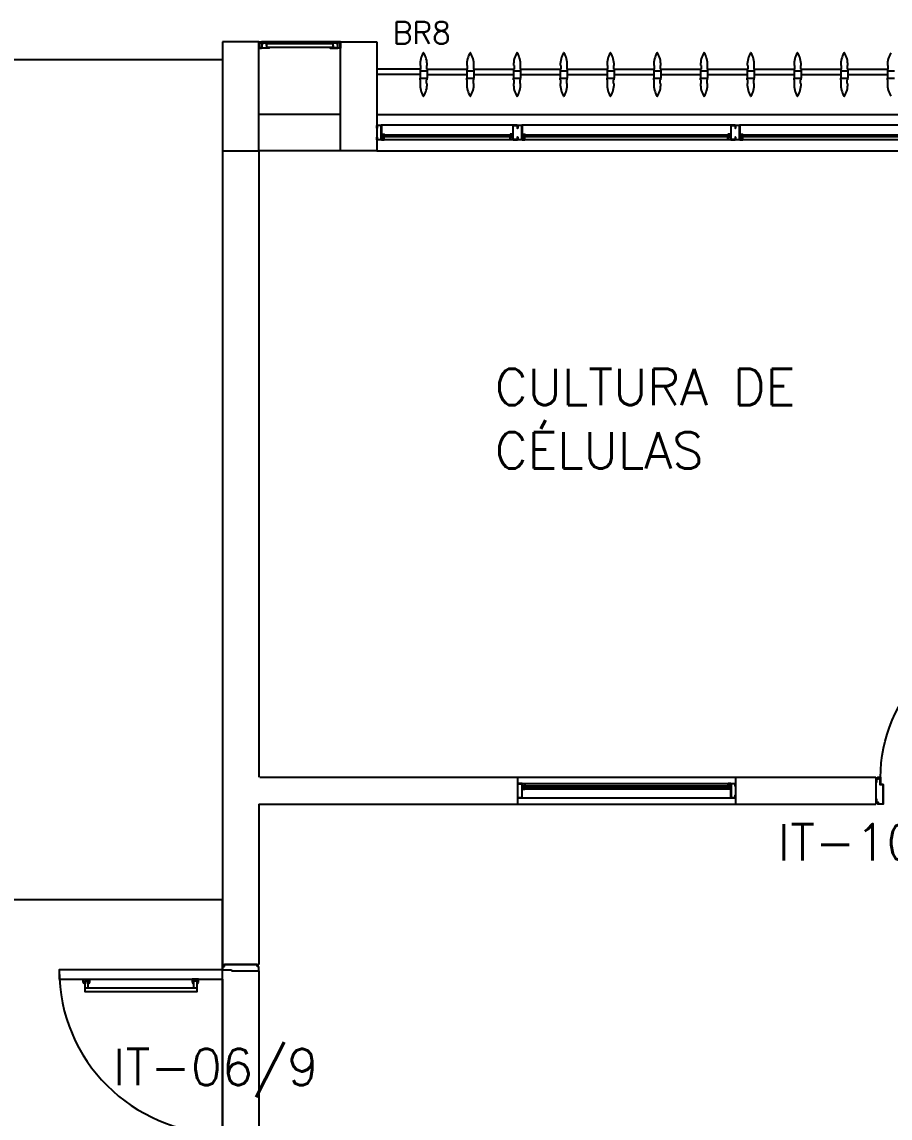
# Model space of a CAD drawing. Header units: millimetres. Extents: x 2686 to 2939, y 1294 to 1441.
# Drawn here: x 2693.17 to 2697.95, y 1432.65 to 1438.68 of the extents above; entities that cross this region are included whole.
import ezdxf

# ---------------------------------------------------------------- set-up
doc = ezdxf.new("R2010")
doc.units = ezdxf.units.MM
doc.linetypes.add('DASHED2', pattern=[0.375, 0.25, -0.125])
for name, color, linetype in [('ar-alambrado', 2, 'Continuous'), ('AR-ALV', 2, 'Continuous'), ('AR-BRISES', 1, 'Continuous'), ('AR-ESCADA', 2, 'Continuous'), ('AR-ESQ', 1, 'Continuous'), ('AR-ESTC', 3, 'Continuous'), ('AR-PEITORIL', 1, 'Continuous'), ('AR-PF-maçaneta', 1, 'Continuous'), ('AR-PF-mov', 1, 'Continuous'), ('AR-PF-pm1', 2, 'Continuous'), ('AR-PF-soleira', 1, 'Continuous'), ('AR-PISO', 1, 'Continuous'), ('AR-PORTA', 1, 'Continuous'), ('BR-PAINEL', 1, 'Continuous'), ('BR-SUPORTE', 1, 'Continuous'), ('BR-TEXTO', 2, 'Continuous'), ('DT-ESQ-BAGUETE-C', 1, 'Continuous'), ('DT-ESQ-BAGUETE-V', 1, 'Continuous'), ('DT-ESQ-CHAPA DOBRADA-V', 1, 'Continuous'), ('DT-ESQ-MARCO-V', 1, 'Continuous'), ('DT-ESQ-PERFIL CADEIRA-C', 2, 'Continuous'), ('DT-ESQ-PERFIL CADEIRA-V', 2, 'Continuous'), ('DT-ESQ-PERFIL U-C', 2, 'Continuous'), ('DT-ESQ-VENEZIANA-C', 1, 'Continuous'), ('DT-ESQ-VENEZIANA-V', 1, 'Continuous'), ('DT-ESQ-VIDRO-C', 2, 'Continuous'), ('DT-TXTMOD', 1, 'Continuous'), ('ENDEREÇO', 2, 'Continuous'), ('maçaneta', 1, 'Continuous'), ('mov', 1, 'Continuous'), ('PM-PERFIL U-C', 2, 'Continuous'), ('PM-VIDRO', 2, 'Continuous'), ('pm1', 2, 'Continuous'), ('pm2', 2, 'Continuous'), ('TEXTO', 2, 'Continuous')]:
    doc.layers.add(name, color=color, linetype=linetype)
doc.styles.add('S10', font='simplex.shx', dxfattribs={"height": 0.1})
doc.styles.add('S12', font='simplex.shx', dxfattribs={"width": 1.1, "height": 0.12})
doc.styles.add('UNB-100', font='simplex.shx', dxfattribs={"height": 0.2})
doc.styles.add('UNB1-100', font='simplex.shx', dxfattribs={"height": 0.2})

# ---------------------------------------------------------------- blocks, each defined once
blk = doc.blocks.new('EF16-P')
at = {"layer": 'DT-ESQ-BAGUETE-C', "ltscale": 0.1}
for points in [[(3.136, -0.075), (3.1495, -0.075), (3.1495, -0.0735), (3.136, -0.0735), (3.136, -0.0615), (3.1495, -0.0615), (3.1495, -0.06), (3.136, -0.06, 0.414214), (3.1345, -0.0615), (3.1345, -0.0735, 0.414214)], [(3.214, -0.075), (3.2005, -0.075), (3.2005, -0.0735), (3.214, -0.0735), (3.214, -0.0615), (3.2005, -0.0615), (3.2005, -0.06), (3.214, -0.06, -0.414214), (3.2155, -0.0615), (3.2155, -0.0735, -0.414214)], [(4.336, -0.075), (4.3495, -0.075), (4.3495, -0.0735), (4.336, -0.0735), (4.336, -0.0615), (4.3495, -0.0615), (4.3495, -0.06), (4.336, -0.06, 0.414214), (4.3345, -0.0615), (4.3345, -0.0735, 0.414214)], [(4.414, -0.075), (4.4005, -0.075), (4.4005, -0.0735), (4.414, -0.0735), (4.414, -0.0615), (4.4005, -0.0615), (4.4005, -0.06), (4.414, -0.06, -0.414214), (4.4155, -0.0615), (4.4155, -0.0735, -0.414214)], [(5.111, -0.075), (5.1245, -0.075), (5.1245, -0.0735), (5.111, -0.0735), (5.111, -0.0615), (5.1245, -0.0615), (5.1245, -0.06), (5.111, -0.06, 0.414214), (5.1095, -0.0615), (5.1095, -0.0735, 0.414214)]]:
    blk.add_lwpolyline(points, format="xyb", close=True, dxfattribs=at)
at = {"layer": 'DT-ESQ-MARCO-V', "ltscale": 0.1}
for p, q in [((1.9985, -0.06), (3.1515, -0.06)), ((3.1985, -0.06), (4.3515, -0.06)), ((4.3985, -0.06), (5.1265, -0.06)), ((1.9985, -0.14), (3.1515, -0.14)), ((3.1985, -0.14), (4.3515, -0.14)), ((4.3985, -0.14), (5.1265, -0.14))]:
    blk.add_line(p, q, dxfattribs=at)
at = {"layer": 'DT-ESQ-PERFIL U-C', "ltscale": 0.1}
for points in [[(3.15, -0.0905), (3.15, -0.0905, -0.414214), (3.1515, -0.092), (3.1515, -0.1385), (3.1735, -0.1385), (3.1735, -0.125), (3.175, -0.125), (3.175, -0.1385, -0.414214), (3.1735, -0.14), (3.1515, -0.14, -0.414214), (3.15, -0.1385), (3.15, -0.092), (3.1365, -0.092, -1), (3.1365, -0.089), (3.15, -0.089), (3.15, -0.0615, -0.414214), (3.1515, -0.06), (3.1735, -0.06, -0.414214), (3.175, -0.0615), (3.175, -0.075), (3.1735, -0.075), (3.1735, -0.0615), (3.1515, -0.0615), (3.1515, -0.089, -0.414214), (3.15, -0.0905), (3.1365, -0.0905)], [(3.2, -0.0905), (3.2, -0.0905, 0.414214), (3.1985, -0.092), (3.1985, -0.1385), (3.1765, -0.1385), (3.1765, -0.125), (3.175, -0.125), (3.175, -0.1385, 0.414214), (3.1765, -0.14), (3.1985, -0.14, 0.414214), (3.2, -0.1385), (3.2, -0.092), (3.2135, -0.092, 1), (3.2135, -0.089), (3.2, -0.089), (3.2, -0.0615, 0.414214), (3.1985, -0.06), (3.1765, -0.06, 0.414214), (3.175, -0.0615), (3.175, -0.075), (3.1765, -0.075), (3.1765, -0.0615), (3.1985, -0.0615), (3.1985, -0.089, 0.414214), (3.2, -0.0905), (3.2135, -0.0905)], [(4.35, -0.0905), (4.35, -0.0905, -0.414214), (4.3515, -0.092), (4.3515, -0.1385), (4.3735, -0.1385), (4.3735, -0.125), (4.375, -0.125), (4.375, -0.1385, -0.414214), (4.3735, -0.14), (4.3515, -0.14, -0.414214), (4.35, -0.1385), (4.35, -0.092), (4.3365, -0.092, -1), (4.3365, -0.089), (4.35, -0.089), (4.35, -0.0615, -0.414214), (4.3515, -0.06), (4.3735, -0.06, -0.414214), (4.375, -0.0615), (4.375, -0.075), (4.3735, -0.075), (4.3735, -0.0615), (4.3515, -0.0615), (4.3515, -0.089, -0.414214), (4.35, -0.0905), (4.3365, -0.0905)], [(4.4, -0.0905), (4.4, -0.0905, 0.414214), (4.3985, -0.092), (4.3985, -0.1385), (4.3765, -0.1385), (4.3765, -0.125), (4.375, -0.125), (4.375, -0.1385, 0.414214), (4.3765, -0.14), (4.3985, -0.14, 0.414214), (4.4, -0.1385), (4.4, -0.092), (4.4135, -0.092, 1), (4.4135, -0.089), (4.4, -0.089), (4.4, -0.0615, 0.414214), (4.3985, -0.06), (4.3765, -0.06, 0.414214), (4.375, -0.0615), (4.375, -0.075), (4.3765, -0.075), (4.3765, -0.0615), (4.3985, -0.0615), (4.3985, -0.089, 0.414214), (4.4, -0.0905), (4.4135, -0.0905)], [(5.125, -0.0905), (5.125, -0.0905, -0.414214), (5.1265, -0.092), (5.1265, -0.1385), (5.1485, -0.1385), (5.1485, -0.125), (5.15, -0.125), (5.15, -0.1385, -0.414214), (5.1485, -0.14), (5.1265, -0.14, -0.414214), (5.125, -0.1385), (5.125, -0.092), (5.1115, -0.092, -1), (5.1115, -0.089), (5.125, -0.089), (5.125, -0.0615, -0.414214), (5.1265, -0.06), (5.1485, -0.06, -0.414214), (5.15, -0.0615), (5.15, -0.075), (5.1485, -0.075), (5.1485, -0.0615), (5.1265, -0.0615), (5.1265, -0.089, -0.414214), (5.125, -0.0905), (5.1115, -0.0905)]]:
    blk.add_lwpolyline(points, format="xyb", dxfattribs=at)
at = {"layer": 'DT-ESQ-VIDRO-C', "ltscale": 0.1}
for points in [[(2.002, -0.087), (2.002, -0.077), (3.148, -0.077), (3.148, -0.087)], [(3.202, -0.087), (3.202, -0.077), (4.348, -0.077), (4.348, -0.087)], [(4.402, -0.087), (4.402, -0.077), (5.123, -0.077), (5.123, -0.087)]]:
    blk.add_lwpolyline(points, close=True, dxfattribs=at)
at = {"layer": 'DT-TXTMOD', "ltscale": 0.1, "style": 'S10', "flags": 3}
for tag, p in [('M01', (0.025, -0.28)), ('M02', (0.3253, -0.28)), ('M03', (0.627, -0.28)), ('M04', (0.9288, -0.28)), ('M05', (1.2306, -0.28)), ('M06', (1.5323, -0.28)), ('M07', (1.8341, -0.28)), ('M08', (2.1359, -0.28)), ('M09', (2.4376, -0.28)), ('M10', (2.7394, -0.28)), ('M11', (3.0412, -0.28)), ('M12', (3.3429, -0.28)), ('M13', (3.6447, -0.28)), ('M14', (3.9464, -0.28)), ('M15', (4.2482, -0.28)), ('M16', (4.55, -0.28)), ('M17', (4.8517, -0.28))]:
    blk.add_attdef(tag, p, '', height=0.1, dxfattribs=at)
blk = doc.blocks.new('EF05-P')
at = {"layer": 'DT-ESQ-BAGUETE-C', "ltscale": 0.1}
for points in [[(0.039, -0.05), (0.0255, -0.05), (0.0255, -0.0485), (0.039, -0.0485), (0.039, -0.0365), (0.0255, -0.0365), (0.0255, -0.035), (0.039, -0.035, -0.414214), (0.0405, -0.0365), (0.0405, -0.0485, -0.414214)], [(1.161, -0.05), (1.1745, -0.05), (1.1745, -0.0485), (1.161, -0.0485), (1.161, -0.0365), (1.1745, -0.0365), (1.1745, -0.035), (1.161, -0.035, 0.414214), (1.1595, -0.0365), (1.1595, -0.0485, 0.414214)]]:
    blk.add_lwpolyline(points, format="xyb", close=True, dxfattribs=at)
at = {"layer": 'DT-ESQ-BAGUETE-V', "ltscale": 0.1}
blk.add_line((1.161, -0.05), (0.039, -0.05), dxfattribs=at)
at = {"layer": 'DT-ESQ-CHAPA DOBRADA-V', "ltscale": 0.1}
blk.add_line((1.16, -0.067), (0.04, -0.067), dxfattribs=at)
at = {"layer": 'DT-ESQ-MARCO-V', "ltscale": 0.1}
for p, q in [((0.0235, -0.035), (1.1765, -0.035)), ((0.0235, -0.115), (1.1765, -0.115))]:
    blk.add_line(p, q, dxfattribs=at)
at = {"layer": 'DT-ESQ-PERFIL U-C', "ltscale": 0.1}
for points in [[(0.025, -0.0655), (0.025, -0.0655, 0.414214), (0.0235, -0.067), (0.0235, -0.1135), (0.0015, -0.1135), (0.0015, -0.1), (0, -0.1), (0, -0.1135, 0.414214), (0.0015, -0.115), (0.0235, -0.115, 0.414214), (0.025, -0.1135), (0.025, -0.067), (0.04, -0.067, 1), (0.04, -0.064), (0.025, -0.064), (0.025, -0.0365, 0.414214), (0.0235, -0.035), (0.0015, -0.035, 0.414214), (0, -0.0365), (0, -0.05), (0.0015, -0.05), (0.0015, -0.0365), (0.0235, -0.0365), (0.0235, -0.064, 0.414214), (0.025, -0.0655), (0.04, -0.0655)], [(1.175, -0.0655), (1.175, -0.0655, -0.414214), (1.1765, -0.067), (1.1765, -0.1135), (1.1985, -0.1135), (1.1985, -0.1), (1.2, -0.1), (1.2, -0.1135, -0.414214), (1.1985, -0.115), (1.1765, -0.115, -0.414214), (1.175, -0.1135), (1.175, -0.067), (1.16, -0.067, -1), (1.16, -0.064), (1.175, -0.064), (1.175, -0.0365, -0.414214), (1.1765, -0.035), (1.1985, -0.035, -0.414214), (1.2, -0.0365), (1.2, -0.05), (1.1985, -0.05), (1.1985, -0.0365), (1.1765, -0.0365), (1.1765, -0.064, -0.414214), (1.175, -0.0655), (1.16, -0.0655)]]:
    blk.add_lwpolyline(points, format="xyb", dxfattribs=at)
at = {"layer": 'DT-ESQ-VIDRO-C', "ltscale": 0.1}
blk.add_lwpolyline([(0.027, -0.062), (0.027, -0.052), (1.173, -0.052), (1.173, -0.062)], close=True, dxfattribs=at)
at = {"layer": 'DT-TXTMOD', "ltscale": 0.1, "style": 'S10', "flags": 3}
blk.add_attdef('EF05', (0.05, 0), '', height=0.1, dxfattribs=at)
blk = doc.blocks.new('ES-2P-1PAV-E')
at = {"layer": 'AR-PISO'}
for p in [(-6.35, 0.775), (0, -0.775)]:
    blk.add_line(p, (0, 0.775), dxfattribs=at)
blk = doc.blocks.new('pcf-alv-01p-dir')
at = {"layer": 'AR-PF-maçaneta'}
blk.add_line((0.83, 0.3425), (0.83, 0.9575), dxfattribs=at)
for points in [[(0.87, 0.9575), (0.855, 0.9575), (0.855, 0.9625), (0.865, 0.9675), (0.88, 0.9675), (0.88, 0.9325), (0.865, 0.9325), (0.855, 0.9375), (0.855, 0.9425), (0.87, 0.9425)], [(0.83, 0.3575), (0.87, 0.3575), (0.87, 0.3425), (0.81, 0.3425), (0.81, 0.9575), (0.87, 0.9575), (0.87, 0.9425), (0.83, 0.9425)], [(0.87, 0.3425), (0.855, 0.3425), (0.855, 0.3375), (0.865, 0.3325), (0.88, 0.3325), (0.88, 0.3675), (0.865, 0.3675), (0.855, 0.3625), (0.855, 0.3575), (0.87, 0.3575)]]:
    blk.add_lwpolyline(points, dxfattribs=at)
at = {"layer": 'AR-PF-mov'}
blk.add_arc((0.93, 0.2), 0.9, 90, 180, dxfattribs=at)
at = {"layer": 'AR-PF-pm1'}
for p, q in [((0, 0.01), (0, 0.19)), ((0.01, 0.19), (0, 0.19)), ((0.01, 0.2), (0.03, 0.2)), ((0.01, 0.2), (0.01, 0.19)), ((0.03, 0.2), (0.03, 0.15)), ((0.95, 0.2), (0.93, 0.2)), ((0.93, 0.2), (0.93, 0.15)), ((0.95, 0.2), (0.95, 0.19)), ((0.95, 0.19), (0.96, 0.19)), ((0.96, 0.01), (0.96, 0.19)), ((0.03, 0.15), (0.035, 0.15)), ((0.035, 0.15), (0.035, 0)), ((0.93, 0.15), (0.925, 0.15)), ((0.925, 0.15), (0.925, 0)), ((0.01, 0.01), (0, 0.01)), ((0.01, 0), (0.01, 0.01)), ((0.035, 0), (0.01, 0)), ((0.925, 0), (0.95, 0)), ((0.95, 0), (0.95, 0.01)), ((0.95, 0.01), (0.96, 0.01))]:
    blk.add_line(p, q, dxfattribs=at)
blk.add_lwpolyline([(0.88, 1.1), (0.88, 0.2), (0.93, 0.2), (0.93, 1.1)], close=True, dxfattribs=at)
at = {"layer": 'AR-PF-soleira'}
for p, q in [((0.88, 0.2), (0.03, 0.2)), ((0.925, 0), (0.035, 0))]:
    blk.add_line(p, q, dxfattribs=at)
blk = doc.blocks.new('BR-MODULO8')
at = {"layer": 'BR-PAINEL'}
for p, q in [((-4.9117, 0.27), (-4.9092, 0.27)), ((-4.9117, 0.25), (-4.9117, 0.24)), ((-4.9117, 0.25), (-4.9092, 0.25)), ((-4.9092, 0.27), (-4.9092, 0.25)), ((-4.8758, 0.27), (-4.8758, 0.25)), ((-4.8733, 0.27), (-4.8758, 0.27)), ((-4.8733, 0.25), (-4.8758, 0.25)), ((-4.8733, 0.25), (-4.8733, 0.24)), ((-4.6542, 0.27), (-4.6517, 0.27)), ((-4.6542, 0.25), (-4.6542, 0.24)), ((-4.6542, 0.25), (-4.6517, 0.25)), ((-4.6517, 0.27), (-4.6517, 0.25)), ((-4.6183, 0.27), (-4.6183, 0.25)), ((-4.6158, 0.27), (-4.6183, 0.27)), ((-4.6158, 0.25), (-4.6183, 0.25)), ((-4.6158, 0.25), (-4.6158, 0.24)), ((-4.3967, 0.27), (-4.3942, 0.27)), ((-4.3967, 0.25), (-4.3967, 0.24)), ((-4.3967, 0.25), (-4.3942, 0.25)), ((-4.3942, 0.27), (-4.3942, 0.25)), ((-4.3608, 0.27), (-4.3608, 0.25)), ((-4.3583, 0.27), (-4.3608, 0.27)), ((-4.3583, 0.25), (-4.3608, 0.25)), ((-4.3583, 0.25), (-4.3583, 0.24)), ((-4.1392, 0.27), (-4.1367, 0.27)), ((-4.1392, 0.25), (-4.1392, 0.24)), ((-4.1392, 0.25), (-4.1367, 0.25)), ((-4.1367, 0.27), (-4.1367, 0.25)), ((-4.1033, 0.27), (-4.1033, 0.25)), ((-4.1008, 0.27), (-4.1033, 0.27)), ((-4.1008, 0.25), (-4.1033, 0.25)), ((-4.1008, 0.25), (-4.1008, 0.24)), ((-3.8817, 0.27), (-3.8792, 0.27)), ((-3.8817, 0.25), (-3.8817, 0.24)), ((-3.8817, 0.25), (-3.8792, 0.25)), ((-3.8792, 0.27), (-3.8792, 0.25)), ((-3.8458, 0.27), (-3.8458, 0.25)), ((-3.8433, 0.27), (-3.8458, 0.27)), ((-3.8433, 0.25), (-3.8458, 0.25)), ((-3.8433, 0.25), (-3.8433, 0.24)), ((-3.6242, 0.27), (-3.6217, 0.27)), ((-3.6242, 0.25), (-3.6242, 0.24)), ((-3.6242, 0.25), (-3.6217, 0.25)), ((-3.6217, 0.27), (-3.6217, 0.25)), ((-3.5883, 0.27), (-3.5883, 0.25)), ((-3.5858, 0.27), (-3.5883, 0.27)), ((-3.5858, 0.25), (-3.5883, 0.25)), ((-3.5858, 0.25), (-3.5858, 0.24)), ((-3.3667, 0.27), (-3.3642, 0.27)), ((-3.3667, 0.25), (-3.3667, 0.24)), ((-3.3667, 0.25), (-3.3642, 0.25)), ((-3.3642, 0.27), (-3.3642, 0.25)), ((-3.3308, 0.27), (-3.3308, 0.25)), ((-3.3283, 0.27), (-3.3308, 0.27)), ((-3.3283, 0.25), (-3.3308, 0.25)), ((-3.3283, 0.25), (-3.3283, 0.24)), ((-3.1092, 0.27), (-3.1067, 0.27)), ((-3.1092, 0.25), (-3.1092, 0.24)), ((-3.1092, 0.25), (-3.1067, 0.25)), ((-3.1067, 0.27), (-3.1067, 0.25)), ((-3.0733, 0.27), (-3.0733, 0.25)), ((-3.0708, 0.27), (-3.0733, 0.27)), ((-3.0708, 0.25), (-3.0733, 0.25)), ((-3.0708, 0.25), (-3.0708, 0.24)), ((-2.8517, 0.27), (-2.8492, 0.27)), ((-2.8517, 0.25), (-2.8517, 0.24)), ((-2.8517, 0.25), (-2.8492, 0.25)), ((-2.8492, 0.27), (-2.8492, 0.25)), ((-2.8158, 0.27), (-2.8158, 0.25)), ((-2.8133, 0.27), (-2.8158, 0.27)), ((-2.8133, 0.25), (-2.8158, 0.25)), ((-2.8133, 0.25), (-2.8133, 0.24)), ((-2.5942, 0.27), (-2.5917, 0.27)), ((-2.5942, 0.25), (-2.5942, 0.24)), ((-2.5942, 0.25), (-2.5917, 0.25)), ((-2.5917, 0.27), (-2.5917, 0.25)), ((-2.5583, 0.27), (-2.5583, 0.25)), ((-2.5558, 0.27), (-2.5583, 0.27)), ((-2.5558, 0.25), (-2.5583, 0.25)), ((-2.5558, 0.25), (-2.5558, 0.24)), ((-2.3367, 0.27), (-2.3342, 0.27)), ((-2.3367, 0.25), (-2.3367, 0.24)), ((-2.3367, 0.25), (-2.3342, 0.25)), ((-2.3342, 0.27), (-2.3342, 0.25)), ((-4.9117, 0.24), (-4.8733, 0.24)), ((-4.9117, 0.24), (-4.9117, 0.2)), ((-4.9117, 0.2), (-4.8733, 0.2)), ((-4.9117, 0.19), (-4.9117, 0.2)), ((-4.9117, 0.19), (-4.9092, 0.19)), ((-4.9092, 0.17), (-4.9092, 0.19)), ((-4.8733, 0.19), (-4.8758, 0.19)), ((-4.8758, 0.17), (-4.8758, 0.19)), ((-4.8733, 0.24), (-4.8733, 0.2)), ((-4.8733, 0.19), (-4.8733, 0.2)), ((-4.6542, 0.24), (-4.6158, 0.24)), ((-4.6542, 0.24), (-4.6542, 0.2)), ((-4.6542, 0.2), (-4.6158, 0.2)), ((-4.6542, 0.19), (-4.6542, 0.2)), ((-4.6542, 0.19), (-4.6517, 0.19)), ((-4.6517, 0.17), (-4.6517, 0.19)), ((-4.6158, 0.19), (-4.6183, 0.19)), ((-4.6183, 0.17), (-4.6183, 0.19)), ((-4.6158, 0.24), (-4.6158, 0.2)), ((-4.6158, 0.19), (-4.6158, 0.2)), ((-4.3967, 0.24), (-4.3583, 0.24)), ((-4.3967, 0.24), (-4.3967, 0.2)), ((-4.3967, 0.2), (-4.3583, 0.2)), ((-4.3967, 0.19), (-4.3967, 0.2)), ((-4.3967, 0.19), (-4.3942, 0.19)), ((-4.3942, 0.17), (-4.3942, 0.19)), ((-4.3583, 0.19), (-4.3608, 0.19)), ((-4.3608, 0.17), (-4.3608, 0.19)), ((-4.3583, 0.24), (-4.3583, 0.2)), ((-4.3583, 0.19), (-4.3583, 0.2)), ((-4.1392, 0.24), (-4.1008, 0.24)), ((-4.1392, 0.24), (-4.1392, 0.2)), ((-4.1392, 0.2), (-4.1008, 0.2)), ((-4.1392, 0.19), (-4.1392, 0.2)), ((-4.1392, 0.19), (-4.1367, 0.19)), ((-4.1367, 0.17), (-4.1367, 0.19)), ((-4.1008, 0.19), (-4.1033, 0.19)), ((-4.1033, 0.17), (-4.1033, 0.19)), ((-4.1008, 0.24), (-4.1008, 0.2)), ((-4.1008, 0.19), (-4.1008, 0.2)), ((-3.8817, 0.24), (-3.8433, 0.24)), ((-3.8817, 0.24), (-3.8817, 0.2)), ((-3.8817, 0.2), (-3.8433, 0.2)), ((-3.8817, 0.19), (-3.8817, 0.2)), ((-3.8817, 0.19), (-3.8792, 0.19)), ((-3.8792, 0.17), (-3.8792, 0.19)), ((-3.8433, 0.19), (-3.8458, 0.19)), ((-3.8458, 0.17), (-3.8458, 0.19)), ((-3.8433, 0.24), (-3.8433, 0.2)), ((-3.8433, 0.19), (-3.8433, 0.2)), ((-3.6242, 0.24), (-3.5858, 0.24)), ((-3.6242, 0.24), (-3.6242, 0.2)), ((-3.6242, 0.2), (-3.5858, 0.2)), ((-3.6242, 0.19), (-3.6242, 0.2)), ((-3.6242, 0.19), (-3.6217, 0.19)), ((-3.6217, 0.17), (-3.6217, 0.19)), ((-3.5858, 0.19), (-3.5883, 0.19)), ((-3.5883, 0.17), (-3.5883, 0.19)), ((-3.5858, 0.24), (-3.5858, 0.2)), ((-3.5858, 0.19), (-3.5858, 0.2)), ((-3.3667, 0.24), (-3.3283, 0.24)), ((-3.3667, 0.24), (-3.3667, 0.2)), ((-3.3667, 0.2), (-3.3283, 0.2)), ((-3.3667, 0.19), (-3.3667, 0.2)), ((-3.3667, 0.19), (-3.3642, 0.19)), ((-3.3642, 0.17), (-3.3642, 0.19)), ((-3.3283, 0.19), (-3.3308, 0.19)), ((-3.3308, 0.17), (-3.3308, 0.19)), ((-3.3283, 0.24), (-3.3283, 0.2)), ((-3.3283, 0.19), (-3.3283, 0.2)), ((-3.1092, 0.24), (-3.0708, 0.24)), ((-3.1092, 0.24), (-3.1092, 0.2)), ((-3.1092, 0.2), (-3.0708, 0.2)), ((-3.1092, 0.19), (-3.1092, 0.2)), ((-3.1092, 0.19), (-3.1067, 0.19)), ((-3.1067, 0.17), (-3.1067, 0.19)), ((-3.0708, 0.19), (-3.0733, 0.19)), ((-3.0733, 0.17), (-3.0733, 0.19)), ((-3.0708, 0.24), (-3.0708, 0.2)), ((-3.0708, 0.19), (-3.0708, 0.2)), ((-2.8517, 0.24), (-2.8133, 0.24)), ((-2.8517, 0.24), (-2.8517, 0.2)), ((-2.8517, 0.2), (-2.8133, 0.2)), ((-2.8517, 0.19), (-2.8517, 0.2)), ((-2.8517, 0.19), (-2.8492, 0.19)), ((-2.8492, 0.17), (-2.8492, 0.19)), ((-2.8133, 0.19), (-2.8158, 0.19)), ((-2.8158, 0.17), (-2.8158, 0.19)), ((-2.8133, 0.24), (-2.8133, 0.2)), ((-2.8133, 0.19), (-2.8133, 0.2)), ((-2.5942, 0.24), (-2.5558, 0.24)), ((-2.5942, 0.24), (-2.5942, 0.2)), ((-2.5942, 0.2), (-2.5558, 0.2)), ((-2.5942, 0.19), (-2.5942, 0.2)), ((-2.5942, 0.19), (-2.5917, 0.19)), ((-2.5917, 0.17), (-2.5917, 0.19)), ((-2.5558, 0.19), (-2.5583, 0.19)), ((-2.5583, 0.17), (-2.5583, 0.19)), ((-2.5558, 0.24), (-2.5558, 0.2)), ((-2.5558, 0.19), (-2.5558, 0.2)), ((-2.3367, 0.24), (-2.2983, 0.24)), ((-2.3367, 0.24), (-2.3367, 0.2)), ((-2.3367, 0.2), (-2.2983, 0.2)), ((-2.3367, 0.19), (-2.3367, 0.2)), ((-2.3367, 0.19), (-2.3342, 0.19)), ((-2.3342, 0.17), (-2.3342, 0.19)), ((-4.9117, 0.17), (-4.9092, 0.17)), ((-4.8733, 0.17), (-4.8758, 0.17)), ((-4.6542, 0.17), (-4.6517, 0.17)), ((-4.6158, 0.17), (-4.6183, 0.17)), ((-4.3967, 0.17), (-4.3942, 0.17)), ((-4.3583, 0.17), (-4.3608, 0.17)), ((-4.1392, 0.17), (-4.1367, 0.17)), ((-4.1008, 0.17), (-4.1033, 0.17)), ((-3.8817, 0.17), (-3.8792, 0.17)), ((-3.8433, 0.17), (-3.8458, 0.17)), ((-3.6242, 0.17), (-3.6217, 0.17)), ((-3.5858, 0.17), (-3.5883, 0.17)), ((-3.3667, 0.17), (-3.3642, 0.17)), ((-3.3283, 0.17), (-3.3308, 0.17)), ((-3.1092, 0.17), (-3.1067, 0.17)), ((-3.0708, 0.17), (-3.0733, 0.17)), ((-2.8517, 0.17), (-2.8492, 0.17)), ((-2.8133, 0.17), (-2.8158, 0.17)), ((-2.5942, 0.17), (-2.5917, 0.17)), ((-2.5558, 0.17), (-2.5583, 0.17)), ((-2.3367, 0.17), (-2.3342, 0.17))]:
    blk.add_line(p, q, dxfattribs=at)
for centre, radius, start, end in [((-4.7867, 0.2739), 0.1251, 148.47206, 181.77204), ((-4.8925, 0.3387), 0.001, 37.1012, 142.8988), ((-4.9983, 0.2739), 0.1251, 358.22796, 31.52794), ((-4.5292, 0.2739), 0.1251, 148.47206, 181.77204), ((-4.635, 0.3387), 0.001, 37.1012, 142.8988), ((-4.7408, 0.2739), 0.1251, 358.22796, 31.52794), ((-4.2717, 0.2739), 0.1251, 148.47206, 181.77204), ((-4.3775, 0.3387), 0.001, 37.1012, 142.8988), ((-4.4833, 0.2739), 0.1251, 358.22796, 31.52794), ((-4.0142, 0.2739), 0.1251, 148.47206, 181.77204), ((-4.12, 0.3387), 0.001, 37.1012, 142.8988), ((-4.2258, 0.2739), 0.1251, 358.22796, 31.52794), ((-3.7567, 0.2739), 0.1251, 148.47206, 181.77204), ((-3.8625, 0.3387), 0.001, 37.1012, 142.8988), ((-3.9683, 0.2739), 0.1251, 358.22796, 31.52794), ((-3.4992, 0.2739), 0.1251, 148.47206, 181.77204), ((-3.605, 0.3387), 0.001, 37.1012, 142.8988), ((-3.7108, 0.2739), 0.1251, 358.22796, 31.52794), ((-3.2417, 0.2739), 0.1251, 148.47206, 181.77204), ((-3.3475, 0.3387), 0.001, 37.1012, 142.8988), ((-3.4533, 0.2739), 0.1251, 358.22796, 31.52794), ((-2.9842, 0.2739), 0.1251, 148.47206, 181.77204), ((-3.09, 0.3387), 0.001, 37.1012, 142.8988), ((-3.1958, 0.2739), 0.1251, 358.22796, 31.52794), ((-2.7267, 0.2739), 0.1251, 148.47206, 181.77204), ((-2.8325, 0.3387), 0.001, 37.1012, 142.8988), ((-2.9383, 0.2739), 0.1251, 358.22796, 31.52794), ((-2.4692, 0.2739), 0.1251, 148.47206, 181.77204), ((-2.575, 0.3387), 0.001, 37.1012, 142.8988), ((-2.6808, 0.2739), 0.1251, 358.22796, 31.52794), ((-2.2117, 0.2739), 0.1251, 148.47206, 181.77204), ((-4.7867, 0.1661), 0.1251, 178.22796, 211.52794), ((-4.9983, 0.1661), 0.1251, 328.47206, 1.77204), ((-4.5292, 0.1661), 0.1251, 178.22796, 211.52794), ((-4.7408, 0.1661), 0.1251, 328.47206, 1.77204), ((-4.2717, 0.1661), 0.1251, 178.22796, 211.52794), ((-4.4833, 0.1661), 0.1251, 328.47206, 1.77204), ((-4.0142, 0.1661), 0.1251, 178.22796, 211.52794), ((-4.2258, 0.1661), 0.1251, 328.47206, 1.77204), ((-3.7567, 0.1661), 0.1251, 178.22796, 211.52794), ((-3.9683, 0.1661), 0.1251, 328.47206, 1.77204), ((-3.4992, 0.1661), 0.1251, 178.22796, 211.52794), ((-3.7108, 0.1661), 0.1251, 328.47206, 1.77204), ((-3.2417, 0.1661), 0.1251, 178.22796, 211.52794), ((-3.4533, 0.1661), 0.1251, 328.47206, 1.77204), ((-2.9842, 0.1661), 0.1251, 178.22796, 211.52794), ((-3.1958, 0.1661), 0.1251, 328.47206, 1.77204), ((-2.7267, 0.1661), 0.1251, 178.22796, 211.52794), ((-2.9383, 0.1661), 0.1251, 328.47206, 1.77204), ((-2.4692, 0.1661), 0.1251, 178.22796, 211.52794), ((-2.6808, 0.1661), 0.1251, 328.47206, 1.77204), ((-2.2117, 0.1661), 0.1251, 178.22796, 211.52794), ((-4.8925, 0.1013), 0.001, 217.1012, 322.8988), ((-4.635, 0.1013), 0.001, 217.1012, 322.8988), ((-4.3775, 0.1013), 0.001, 217.1012, 322.8988), ((-4.12, 0.1013), 0.001, 217.1012, 322.8988), ((-3.8625, 0.1013), 0.001, 217.1012, 322.8988), ((-3.605, 0.1013), 0.001, 217.1012, 322.8988), ((-3.3475, 0.1013), 0.001, 217.1012, 322.8988), ((-3.09, 0.1013), 0.001, 217.1012, 322.8988), ((-2.8325, 0.1013), 0.001, 217.1012, 322.8988), ((-2.575, 0.1013), 0.001, 217.1012, 322.8988)]:
    blk.add_arc(centre, radius, start, end, dxfattribs=at)
at = {"layer": 'BR-SUPORTE'}
for p, q in [((-4.9117, 0.25), (-5.15, 0.25)), ((-4.8733, 0.25), (-4.6517, 0.25)), ((-4.6158, 0.25), (-4.3942, 0.25)), ((-4.3583, 0.25), (-4.1367, 0.25)), ((-4.1008, 0.25), (-3.8792, 0.25)), ((-3.8433, 0.25), (-3.6217, 0.25)), ((-3.5858, 0.25), (-3.3642, 0.25)), ((-3.3283, 0.25), (-3.1067, 0.25)), ((-3.0708, 0.25), (-2.8492, 0.25)), ((-2.8133, 0.25), (-2.5917, 0.25)), ((-2.5558, 0.25), (-2.3342, 0.25)), ((-4.9117, 0.22), (-5.15, 0.22)), ((-4.8733, 0.22), (-4.6542, 0.22)), ((-4.6158, 0.22), (-4.3967, 0.22)), ((-4.3583, 0.22), (-4.1392, 0.22)), ((-4.1008, 0.22), (-3.8817, 0.22)), ((-3.8433, 0.22), (-3.6242, 0.22)), ((-3.5858, 0.22), (-3.3667, 0.22)), ((-3.3283, 0.22), (-3.1092, 0.22)), ((-3.0708, 0.22), (-2.8517, 0.22)), ((-2.8133, 0.22), (-2.5942, 0.22)), ((-2.5558, 0.22), (-2.3367, 0.22))]:
    blk.add_line(p, q, dxfattribs=at)
blk = doc.blocks.new('PM3V')
at = {"layer": 'maçaneta'}
for points in [[(0.02, 0.9), (-0.035, 0.9), (-0.035, 0.79), (0, 0.79), (0, 0.8), (-0.02, 0.8), (-0.02, 0.8785, -0.414214), (-0.0185, 0.88), (0.02, 0.88)], [(0.125, 0.9), (0.07, 0.9), (0.07, 0.88), (0.1085, 0.88, -0.414214), (0.11, 0.8785), (0.11, 0.8), (0.09, 0.8), (0.09, 0.79), (0.125, 0.79)]]:
    blk.add_lwpolyline(points, format="xyb", close=True, dxfattribs=at)
for points in [[(0.02, 0.79), (0.02, 0.83), (0.025, 0.83), (0.025, 0.79)], [(0.07, 0.79), (0.07, 0.83), (0.065, 0.83), (0.065, 0.79)]]:
    blk.add_lwpolyline(points, close=True, dxfattribs=at)
at = {"layer": 'mov'}
blk.add_arc((0.025, 0.15), 0.8, 356.84716, 90, dxfattribs=at)
at = {"layer": 'PM-PERFIL U-C'}
for p, q in [((0, 0.12), (0, 0.1385)), ((0.0015, 0.14), (0.01, 0.14)), ((0.002, 0.138), (0.002, 0.12)), ((0.0105, 0.138), (0.002, 0.138)), ((0.01, 0.14), (0.01, 0.1485)), ((0.0115, 0.15), (0.0235, 0.15)), ((0.012, 0.148), (0.012, 0.1395)), ((0.023, 0.148), (0.012, 0.148)), ((0.023, 0.1085), (0.023, 0.148)), ((0.025, 0.1485), (0.025, 0.109)), ((0.825, 0.1485), (0.825, 0.109)), ((0.8385, 0.15), (0.8265, 0.15)), ((0.827, 0.148), (0.838, 0.148)), ((0.827, 0.1085), (0.827, 0.148)), ((0.838, 0.148), (0.838, 0.1395)), ((0.8395, 0.138), (0.848, 0.138)), ((0.84, 0.14), (0.84, 0.1485)), ((0.8485, 0.14), (0.84, 0.14)), ((0.848, 0.138), (0.848, 0.12)), ((0.85, 0.12), (0.85, 0.1385)), ((0.002, 0.12), (0, 0.12)), ((0.038, 0.107), (0.0245, 0.107)), ((0.0385, 0.109), (0.025, 0.109)), ((0.038, 0.107), (0.038, 0.002)), ((0.04, 0.1075), (0.04, 0.0015)), ((0.81, 0.1075), (0.81, 0.0015)), ((0.8115, 0.109), (0.825, 0.109)), ((0.812, 0.107), (0.8255, 0.107)), ((0.812, 0.107), (0.812, 0.002)), ((0.848, 0.12), (0.85, 0.12)), ((0, 0.03), (0.002, 0.03)), ((0, 0.0115), (0, 0.03)), ((0.01, 0.01), (0.0015, 0.01)), ((0.002, 0.03), (0.002, 0.012)), ((0.002, 0.012), (0.0105, 0.012)), ((0.01, 0.0015), (0.01, 0.01)), ((0.0385, 0), (0.0115, 0)), ((0.012, 0.0105), (0.012, 0.002)), ((0.012, 0.002), (0.038, 0.002)), ((0.8115, 0), (0.8385, 0)), ((0.838, 0.002), (0.812, 0.002)), ((0.838, 0.0105), (0.838, 0.002)), ((0.848, 0.012), (0.8395, 0.012)), ((0.84, 0.0015), (0.84, 0.01)), ((0.84, 0.01), (0.8485, 0.01)), ((0.85, 0.03), (0.848, 0.03)), ((0.848, 0.03), (0.848, 0.012)), ((0.85, 0.0115), (0.85, 0.03))]:
    blk.add_line(p, q, dxfattribs=at)
for centre, start, end in [((0.0015, 0.1385), 90, 180), ((0.0115, 0.1485), 90, 180), ((0.0105, 0.1395), 270, 0), ((0.0235, 0.1485), 360, 90), ((0.8265, 0.1485), 90, 180), ((0.8395, 0.1395), 180, 270), ((0.8385, 0.1485), 0, 90), ((0.8485, 0.1385), 0, 90), ((0.0245, 0.1085), 180, 270), ((0.0385, 0.1075), 0, 90), ((0.8115, 0.1075), 90, 180), ((0.8255, 0.1085), 270, 0), ((0.0015, 0.0115), 180, 270), ((0.0115, 0.0015), 180, 270), ((0.0105, 0.0105), 0, 90), ((0.0385, 0.0015), 269.93864, 0), ((0.8115, 0.0015), 180, 270.06136), ((0.8395, 0.0105), 90, 180), ((0.8385, 0.0015), 270, 0), ((0.8485, 0.0115), 270, 0)]:
    blk.add_arc(centre, 0.0015, start, end, dxfattribs=at)
at = {"layer": 'PM-VIDRO', "color": 1}
for p, q in [((0.04, 0.45), (0.04, 0.75)), ((0.05, 0.75), (0.05, 0.45))]:
    blk.add_line(p, q, dxfattribs=at)
at = {"layer": 'pm1'}
for p, q in [((0.025, 0.95), (0.065, 0.95)), ((0.025, 0.75), (0.025, 0.95)), ((0.065, 0.95), (0.065, 0.76)), ((0.04, 0.75), (0.025, 0.75)), ((0.065, 0.76), (0.04, 0.76)), ((0.04, 0.75), (0.04, 0.76)), ((0.05, 0.76), (0.05, 0.75)), ((0.065, 0.75), (0.05, 0.75)), ((0.065, 0.76), (0.065, 0.75)), ((0.025, 0.15), (0.025, 0.45)), ((0.04, 0.45), (0.025, 0.45)), ((0.04, 0.44), (0.04, 0.45)), ((0.065, 0.44), (0.04, 0.44)), ((0.065, 0.45), (0.05, 0.45)), ((0.05, 0.45), (0.05, 0.44)), ((0.065, 0.45), (0.065, 0.44)), ((0.065, 0.44), (0.065, 0.15)), ((0.065, 0.15), (0.025, 0.15))]:
    blk.add_line(p, q, dxfattribs=at)
at = {"layer": 'pm2'}
for p, q in [((0.025, 0.45), (0.025, 0.75)), ((0.065, 0.75), (0.065, 0.45)), ((0.025, 0.15), (0.025, 0.109)), ((0.025, 0.109), (0.035, 0.109)), ((0.8252, 0.109), (0.8152, 0.109)), ((0.8152, 0), (0.8402, 0)), ((0.8402, 0.01), (0.8502, 0.01)), ((0.8402, 0), (0.8402, 0.01))]:
    blk.add_line(p, q, dxfattribs=at)
blk = doc.blocks.new('EF01C-P')
at = {"layer": 'DT-ESQ-BAGUETE-C', "ltscale": 0.1}
for points in [[(0.0015, 0.035), (0.015, 0.035), (0.015, 0.0335), (0.0015, 0.0335), (0.0015, 0.005), (0.015, 0.005), (0.015, 0.0035), (0.0015, 0.0035, -0.414214), (0, 0.005), (0, 0.0335, -0.414214)], [(0.4485, 0.035), (0.435, 0.035), (0.435, 0.0335), (0.4485, 0.0335), (0.4485, 0.005), (0.435, 0.005), (0.435, 0.0035), (0.4485, 0.0035, 0.414214), (0.45, 0.005), (0.45, 0.0335, 0.414214)]]:
    blk.add_lwpolyline(points, format="xyb", close=True, dxfattribs=at)
at = {"layer": 'DT-ESQ-PERFIL CADEIRA-C', "ltscale": 0.1}
for points in [[(0.01, 0.0015), (0.01, 0.003), (0.0015, 0.003, 1), (0.0015, 0), (0.015, 0, 0.414214), (0.0165, 0.0015), (0.0165, 0.0335), (0.043, 0.0335)], [(0.043, 0.0065), (0.018, 0.0065), (0.018, 0.0165), (0.0165, 0.0165), (0.0165, 0.0065, 0.414214), (0.018, 0.005), (0.043, 0.005), (0.0565, 0.005, 1), (0.0565, 0.008), (0.043, 0.008), (0.043, 0.02), (0.043, 0.032), (0.0565, 0.032, 1), (0.0565, 0.035), (0.043, 0.035), (0.0165, 0.035, 0.414214), (0.015, 0.0335), (0.015, 0.0015), (0.0015, 0.0015)], [(0.0415, 0.02), (0.0415, 0.032, -0.414214), (0.043, 0.0335), (0.0565, 0.0335)], [(0.0415, 0.02), (0.0415, 0.008, 0.414214), (0.043, 0.0065), (0.0565, 0.0065)], [(0.407, 0.0065), (0.432, 0.0065), (0.432, 0.0165), (0.4335, 0.0165), (0.4335, 0.0065, -0.414214), (0.432, 0.005), (0.407, 0.005), (0.3935, 0.005, -1), (0.3935, 0.008), (0.407, 0.008), (0.407, 0.02), (0.407, 0.032), (0.3935, 0.032, -1), (0.3935, 0.035), (0.407, 0.035), (0.4335, 0.035, -0.414214), (0.435, 0.0335), (0.435, 0.0015), (0.4485, 0.0015)], [(0.4085, 0.02), (0.4085, 0.032, 0.414214), (0.407, 0.0335), (0.3935, 0.0335)], [(0.4085, 0.02), (0.4085, 0.008, -0.414214), (0.407, 0.0065), (0.3935, 0.0065)], [(0.44, 0.0015), (0.44, 0.003), (0.4485, 0.003, -1), (0.4485, 0), (0.435, 0, -0.414214), (0.4335, 0.0015), (0.4335, 0.0335), (0.407, 0.0335)]]:
    blk.add_lwpolyline(points, format="xyb", dxfattribs=at)
at = {"layer": 'DT-ESQ-PERFIL CADEIRA-V', "ltscale": 0.1}
blk.add_line((0.015, 0), (0.435, 0), dxfattribs=at)
at = {"layer": 'DT-ESQ-VENEZIANA-C', "ltscale": 0.1}
for p, q in [((0.043, 0.0105), (0.407, 0.0105)), ((0.043, 0.009), (0.407, 0.009))]:
    blk.add_line(p, q, dxfattribs=at)
at = {"layer": 'DT-ESQ-VENEZIANA-V', "ltscale": 0.1}
blk.add_line((0.043, 0.031), (0.407, 0.031), dxfattribs=at)
at = {"layer": 'DT-TXTMOD', "ltscale": 0.1, "style": 'S10', "flags": 3}
blk.add_attdef('EF01C', (0.0208, -0.14), '', height=0.1, dxfattribs=at)

msp = doc.modelspace()

# ---------------------------------------------------------------- linework, layer by layer
at = {"layer": 'ar-alambrado'}
msp.add_line((2694.2707, 1438.4749), (2685.7457, 1438.4749), dxfattribs=at)
at = {"layer": 'AR-ALV'}
for p, q in [((2694.9207, 1438.1749), (2694.4707, 1438.1749)), ((2694.2707, 1437.9749), (2694.2707, 1433.4924)), ((2694.4707, 1437.9749), (2694.4707, 1434.5249)), ((2694.9207, 1437.9749), (2694.4707, 1437.9749)), ((2694.4766, 1434.5249), (2695.8957, 1434.5249)), ((2695.8957, 1434.5249), (2695.8957, 1434.3749)), ((2697.0957, 1434.5249), (2697.0957, 1434.3749)), ((2697.0957, 1434.5249), (2697.8705, 1434.5249)), ((2697.8705, 1434.5249), (2697.8705, 1434.3749)), ((2694.4707, 1434.3749), (2695.8957, 1434.3749)), ((2694.4707, 1434.3749), (2694.4707, 1433.4924)), ((2697.0957, 1434.3749), (2697.8705, 1434.3749)), ((2694.2707, 1433.4924), (2694.4707, 1433.4924))]:
    msp.add_line(p, q, dxfattribs=at)
at = {"layer": 'AR-ESTC'}
for p, q in [((2694.4707, 1438.5749), (2694.2707, 1438.5749)), ((2694.2707, 1438.5749), (2694.2707, 1437.9749)), ((2694.4707, 1437.9749), (2694.4707, 1438.5749)), ((2694.9207, 1438.5749), (2695.1207, 1438.5749)), ((2694.9207, 1437.9749), (2694.9207, 1438.5749)), ((2695.1207, 1438.5749), (2695.1207, 1437.9749)), ((2694.2707, 1437.9749), (2694.4707, 1437.9749)), ((2695.1207, 1437.9749), (2694.9207, 1437.9749))]:
    msp.add_line(p, q, dxfattribs=at)
at = {"layer": 'AR-PEITORIL'}
for p, q in [((2695.1207, 1438.1749), (2700.2707, 1438.1749)), ((2695.1207, 1437.9749), (2700.2707, 1437.9749)), ((2695.8957, 1434.5249), (2697.0957, 1434.5249)), ((2695.8957, 1434.3749), (2697.0957, 1434.3749))]:
    msp.add_line(p, q, dxfattribs=at)

# ---------------------------------------------------------------- block references
at = {"layer": 'AR-BRISES'}
ref = msp.add_blockref('BR-MODULO8', (2700.2707, 1438.1749), dxfattribs=at)
ref.add_attrib('BR', 'BR8', (2695.2092, 1438.5645), dxfattribs={"layer": 'BR-TEXTO', "height": 0.12, "style": 'S12'})
at = {"layer": 'AR-ESCADA'}
msp.add_blockref('ES-2P-1PAV-E', (2694.2707, 1433.0749), dxfattribs=at)
at = {"layer": 'AR-ESQ', "rotation": 180}
msp.add_blockref('EF01C-P', (2694.9207, 1438.5749), dxfattribs=at)
at = {"layer": 'AR-ESQ', "linetype": 'DASHED2', "rotation": 180}
msp.add_blockref('EF16-P', (2700.2707, 1437.9749), dxfattribs=at)
at = {"layer": 'AR-ESQ', "linetype": 'DASHED2'}
msp.add_blockref('EF05-P', (2695.8957, 1434.5249), dxfattribs=at)
at = {"layer": 'AR-PORTA', "xscale": -1}
msp.add_blockref('PM3V', (2698.7207, 1434.3749), dxfattribs=at)
at = {"layer": 'AR-PORTA', "rotation": 90}
msp.add_blockref('pcf-alv-01p-dir', (2694.4707, 1432.5324), dxfattribs=at)

# ---------------------------------------------------------------- texts
at = {"layer": 'ENDEREÇO', "style": 'UNB1-100'}
for s, p in [('IT-10/11', (2697.3291, 1434.0659)), ('IT-06/9', (2693.6676, 1432.8276))]:
    msp.add_text(s, height=0.2, dxfattribs=at).set_placement(p)
at = {"layer": 'TEXTO', "style": 'UNB-100'}
for s, p in [('CULTURA DE', (2695.7711, 1436.5741)), ('CÉLULAS', (2695.7711, 1436.2246))]:
    msp.add_text(s, height=0.2, dxfattribs=at).set_placement(p)

doc.saveas('drawing.dxf')
